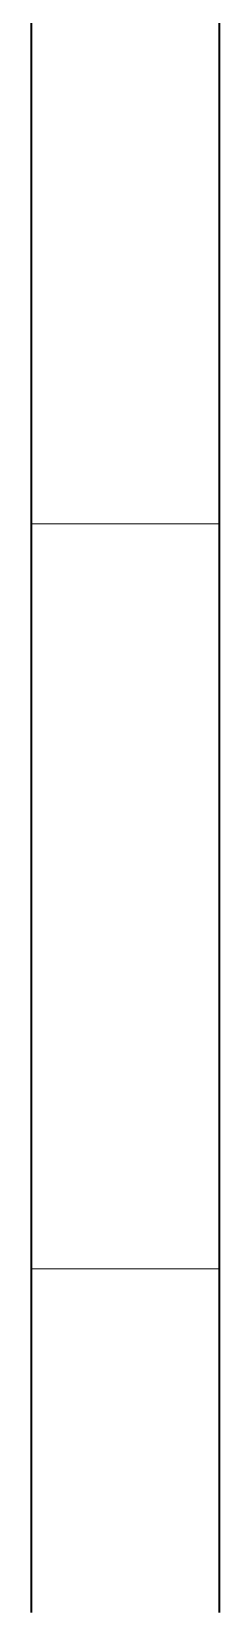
# Model space of a CAD drawing. Extents: x 155 to 1176, y 87 to 946.
# Drawn here: x 545.73 to 549.23, y 468.77 to 498.15 of the extents above; entities that cross this region are included whole.
import ezdxf

# ---------------------------------------------------------------- set-up
doc = ezdxf.new("R2010")
doc.units = 0

msp = doc.modelspace()

# ---------------------------------------------------------------- linework, layer by layer
at = {"color": 7, "lineweight": 35}
for p, q in [((545.734, 488.996), (545.734, 527.519)), ((549.234, 488.996), (549.234, 527.519))]:
    msp.add_line(p, q, dxfattribs=at)
at = {"color": 7, "lineweight": 35, "ltscale": 0.346059}
for p, q in [((545.734, 475.153), (545.734, 488.996)), ((549.234, 475.153), (549.234, 488.996))]:
    msp.add_line(p, q, dxfattribs=at)
at = {"color": 7, "lineweight": 13, "ltscale": 0.0875}
for p, q in [((545.734, 488.996), (549.234, 488.996)), ((545.734, 475.153), (549.234, 475.153))]:
    msp.add_line(p, q, dxfattribs=at)
at = {"color": 7, "lineweight": 35, "ltscale": 0.101831}
msp.add_line((545.734, 471.08), (545.734, 475.153), dxfattribs=at)
at = {"color": 7, "lineweight": 35, "ltscale": 0.101832}
msp.add_line((549.234, 471.08), (549.234, 475.153), dxfattribs=at)
at = {"color": 7, "lineweight": 35, "ltscale": 0.057722}
msp.add_line((545.734, 468.771), (545.734, 471.08), dxfattribs=at)
at = {"color": 7, "lineweight": 35, "ltscale": 0.05772}
msp.add_line((549.234, 468.771), (549.234, 471.08), dxfattribs=at)

doc.saveas('drawing.dxf')
